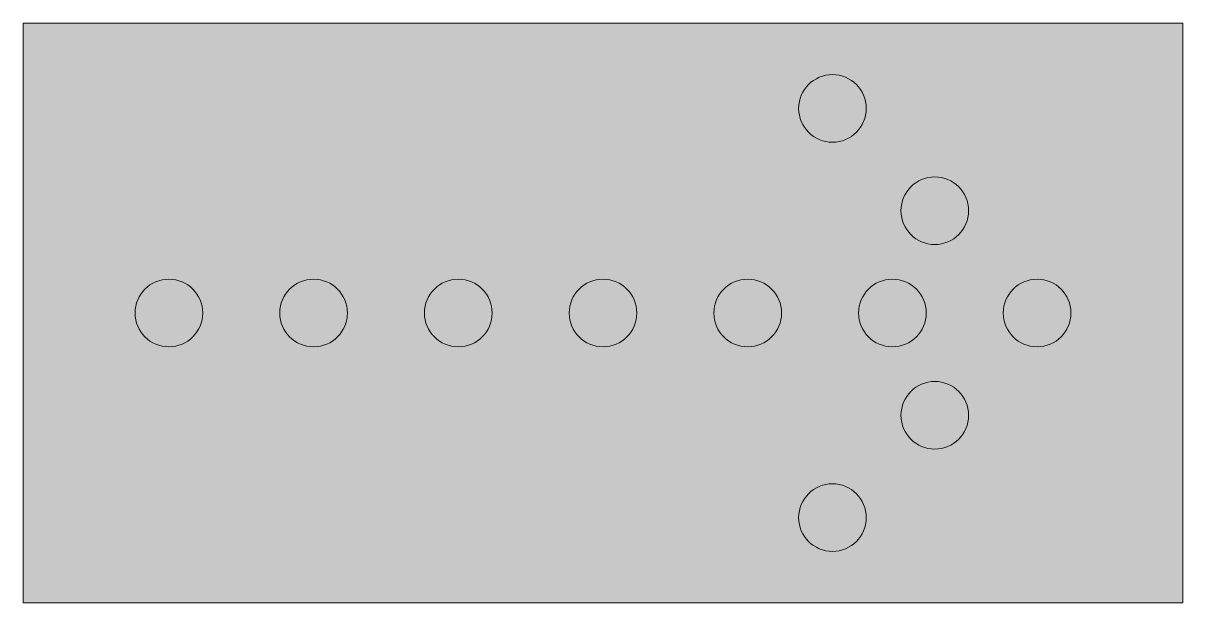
# Model space of a CAD drawing. Extents: x -0.48 to 0.48, y -0.24 to 0.24.
import ezdxf

# ---------------------------------------------------------------- set-up
doc = ezdxf.new("R2010")
doc.units = 0
doc.header["$LTSCALE"] = 0.01
doc.header["$MEASUREMENT"] = 0
doc.layers.add('C-TRAF-CTRL-MTCD-PATT-BLCK', color=250, linetype='Continuous', lineweight=20)
doc.layers.add('C-TRAF-CTRL-MTCD-PATT-ORNG', color=30, linetype='Continuous', lineweight=20)

msp = doc.modelspace()

# ---------------------------------------------------------------- hatches: boundary and pattern name
at = {"layer": 'C-TRAF-CTRL-MTCD-PATT-BLCK', "lineweight": 0}
h = msp.add_hatch(color=256, dxfattribs=at)
h.dxf.hatch_style = 1
h.paths.add_polyline_path([(0.48, 0.24), (-0.48, 0.24), (-0.48, -0.24), (0.48, -0.24)])
h.paths.add_polyline_path([(0.2116, 0, -1), (0.2676, 0, -1)], flags=16)
at = {"layer": 'C-TRAF-CTRL-MTCD-PATT-ORNG', "lineweight": 0}
h = msp.add_hatch(color=256, dxfattribs=at)
h.dxf.hatch_style = 1
edge = h.paths.add_edge_path()
edge.add_arc((0.3594, 0), 0.028, 0, 360)
edge = h.paths.add_edge_path()
edge.add_arc((0.2396, 0), 0.028, 0, 360)
edge = h.paths.add_edge_path()
edge.add_arc((0.1198, 0), 0.028, 0, 360)
edge = h.paths.add_edge_path()
edge.add_arc((0, 0), 0.028, 0, 360)
edge = h.paths.add_edge_path()
edge.add_arc((-0.1198, 0), 0.028, 0, 360)
edge = h.paths.add_edge_path()
edge.add_arc((-0.2396, 0), 0.028, 0, 360)
edge = h.paths.add_edge_path()
edge.add_arc((-0.3594, 0), 0.028, 0, 360)
edge = h.paths.add_edge_path()
edge.add_arc((0.27469, -0.08471), 0.028, 0, 360)
edge = h.paths.add_edge_path()
edge.add_arc((0.18998, -0.16942), 0.028, 0, 360)
edge = h.paths.add_edge_path()
edge.add_arc((0.27469, 0.08471), 0.028, 0, 360)
edge = h.paths.add_edge_path()
edge.add_arc((0.18998, 0.16942), 0.028, 0, 360)

# ---------------------------------------------------------------- linework, layer by layer
at = {"layer": 'C-TRAF-CTRL-MTCD-PATT-BLCK', "lineweight": 0, "flags": 128}
msp.add_lwpolyline([(0.48, -0.24), (-0.48, -0.24), (-0.48, 0.24), (0.48, 0.24)], close=True, dxfattribs=at)
at = {"layer": 'C-TRAF-CTRL-MTCD-PATT-BLCK', "lineweight": 0}
for centre in [(0.18998, 0.16942), (0.27469, 0.08471), (-0.3594, 0), (-0.2396, 0), (-0.1198, 0), (0, 0), (0.1198, 0), (0.2396, 0), (0.3594, 0), (0.27469, -0.08471), (0.18998, -0.16942)]:
    msp.add_circle(centre, 0.028, dxfattribs=at)

doc.saveas('drawing.dxf')
